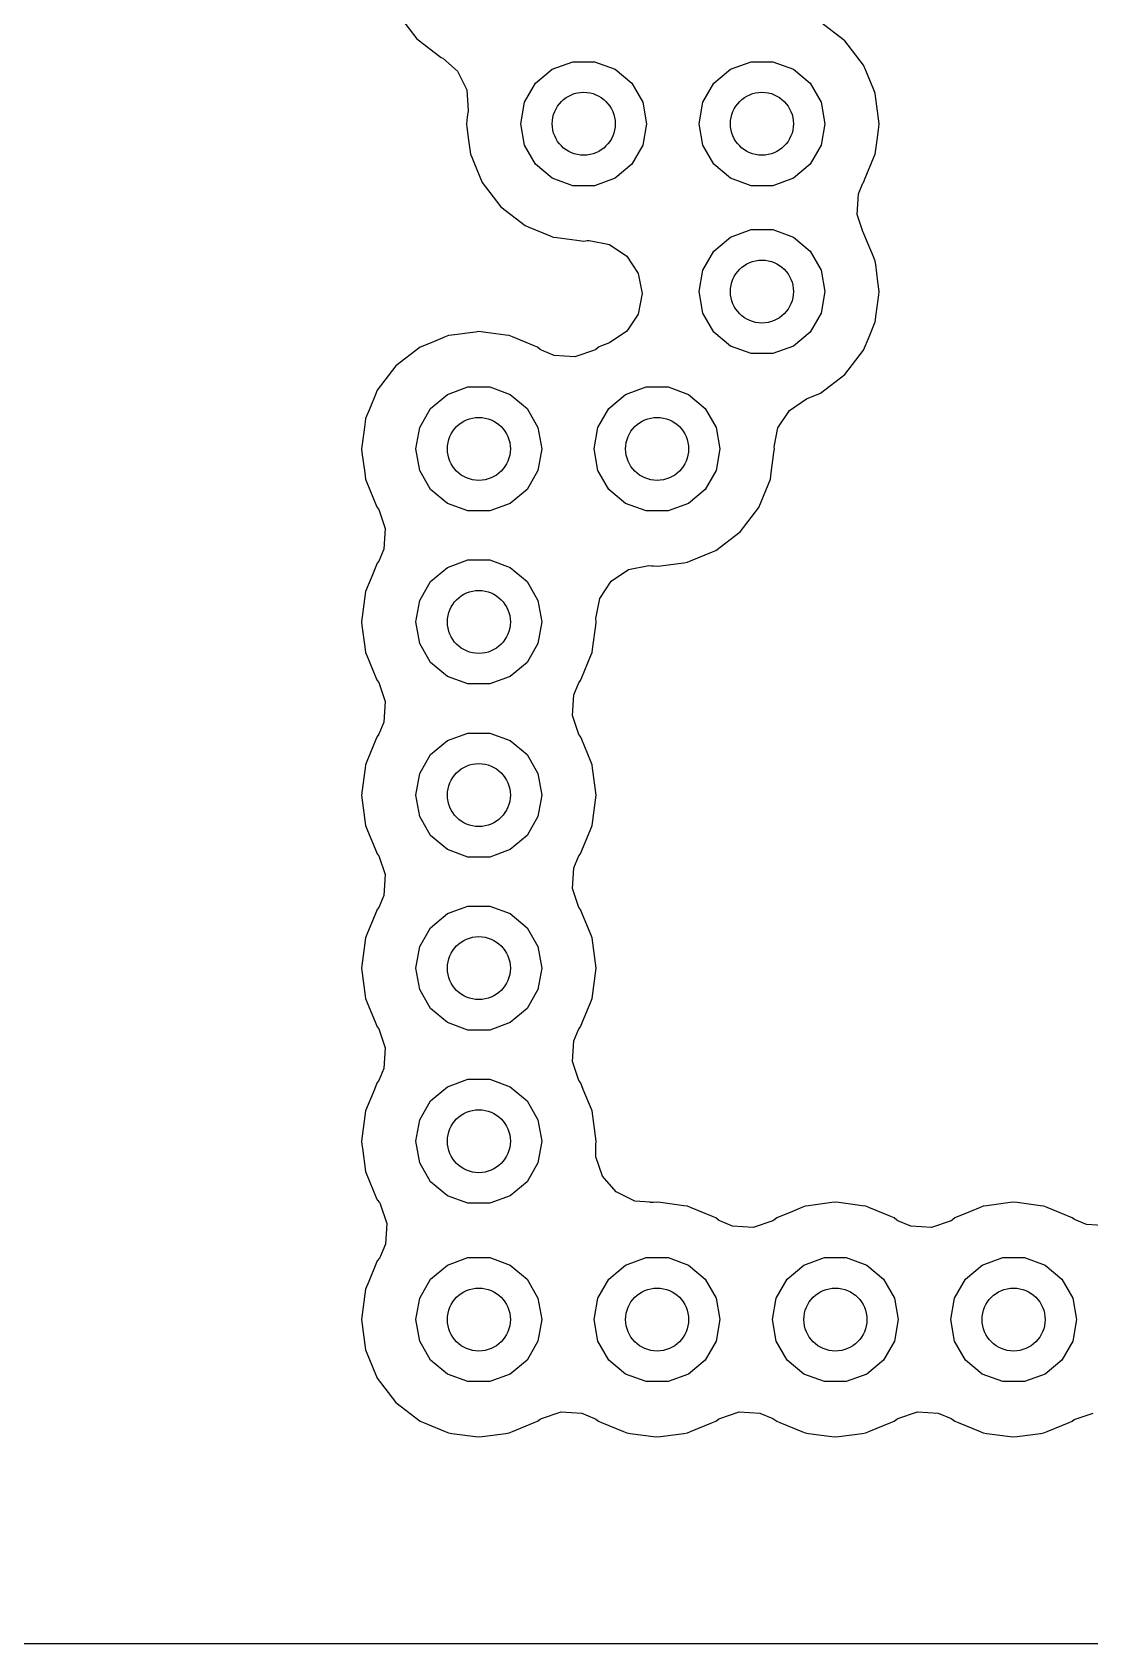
# Model space of a CAD drawing. Extents: x 0.99 to 4.24, y -7.27 to -4.02.
# Drawn here: x 2.8551 to 3.0537, y -7.2734 to -6.971 of the extents above; entities that cross this region are included whole.
import ezdxf

# ---------------------------------------------------------------- set-up
doc = ezdxf.new("R2010")
doc.units = 0
doc.header["$MEASUREMENT"] = 0
doc.layers.add('BLACK', color=7, linetype='CONTINUOUS')

msp = doc.modelspace()

# ---------------------------------------------------------------- linework, layer by layer
at = {"layer": 'BLACK', "linetype": 'CONTINUOUS'}
for p, q in [((2.92384, -6.9677), (2.92734, -6.97226)), ((3.0077, -6.97262), (3.00314, -6.96912)), ((2.92734, -6.97226), (2.92786, -6.97266)), ((2.92786, -6.97266), (2.93139, -6.97536)), ((3.0112, -6.97718), (3.0077, -6.97262)), ((2.93139, -6.97536), (2.93139, -6.97536)), ((2.93139, -6.97536), (2.9319, -6.97576)), ((2.9319, -6.97576), (2.93223, -6.9759)), ((2.93223, -6.9759), (2.935, -6.97833)), ((2.95276, -6.97796), (2.95661, -6.97656)), ((2.95661, -6.97656), (2.96071, -6.97656)), ((2.96071, -6.97656), (2.96457, -6.97796)), ((2.98622, -6.97796), (2.99008, -6.97656)), ((2.99008, -6.97656), (2.99418, -6.97656)), ((2.99418, -6.97656), (2.99803, -6.97796)), ((2.935, -6.97833), (2.93672, -6.98181)), ((2.94961, -6.9806), (2.95276, -6.97796)), ((2.96457, -6.97796), (2.96771, -6.9806)), ((2.98308, -6.9806), (2.98622, -6.97796)), ((2.99803, -6.97796), (3.00117, -6.9806)), ((3.01163, -6.97822), (3.0112, -6.97718)), ((3.01311, -6.98181), (3.01163, -6.97822)), ((2.93672, -6.98181), (2.93697, -6.98569)), ((2.94756, -6.98415), (2.94961, -6.9806)), ((2.96771, -6.9806), (2.96976, -6.98415)), ((2.98103, -6.98415), (2.98308, -6.9806)), ((3.00117, -6.9806), (3.00322, -6.98415)), ((3.01339, -6.98249), (3.01311, -6.98181)), ((3.01415, -6.98819), (3.01339, -6.98249)), ((2.93697, -6.98569), (2.93681, -6.98695)), ((2.94685, -6.98819), (2.94756, -6.98415)), ((2.96976, -6.98415), (2.97047, -6.98819)), ((2.98031, -6.98819), (2.98103, -6.98415)), ((3.00322, -6.98415), (3.00394, -6.98819)), ((2.93681, -6.98695), (2.93664, -6.98819)), ((2.93664, -6.98819), (2.93673, -6.98884)), ((2.93673, -6.98884), (2.93705, -6.9913)), ((2.94756, -6.99223), (2.94685, -6.98819)), ((2.97047, -6.98819), (2.96976, -6.99223)), ((2.98103, -6.99223), (2.98031, -6.98819)), ((3.00394, -6.98819), (3.00322, -6.99223)), ((3.01374, -6.9913), (3.01406, -6.98884)), ((3.01406, -6.98884), (3.01415, -6.98819)), ((2.93705, -6.9913), (2.93739, -6.99389)), ((3.01339, -6.99389), (3.01374, -6.9913)), ((2.93739, -6.99389), (2.93764, -6.99449)), ((2.93764, -6.99449), (2.93764, -6.99449)), ((2.93764, -6.99449), (2.93814, -6.99569)), ((2.94961, -6.99578), (2.94756, -6.99223)), ((2.96976, -6.99223), (2.96771, -6.99578)), ((2.98308, -6.99578), (2.98103, -6.99223)), ((3.00322, -6.99223), (3.00117, -6.99578)), ((3.01153, -6.99839), (3.01314, -6.99449)), ((3.01314, -6.99449), (3.01339, -6.99389)), ((3.01314, -6.99449), (3.01314, -6.99449)), ((2.93814, -6.99569), (2.93959, -6.9992)), ((2.95276, -6.99842), (2.94961, -6.99578)), ((2.96771, -6.99578), (2.96457, -6.99842)), ((2.98622, -6.99842), (2.98308, -6.99578)), ((3.00117, -6.99578), (2.99803, -6.99842)), ((2.93959, -6.9992), (2.94309, -7.00376)), ((2.95661, -6.99982), (2.95276, -6.99842)), ((2.96071, -6.99982), (2.95661, -6.99982)), ((2.96457, -6.99842), (2.96071, -6.99982)), ((2.99008, -6.99982), (2.98622, -6.99842)), ((2.99418, -6.99982), (2.99008, -6.99982)), ((2.99803, -6.99842), (2.99418, -6.99982)), ((3.01024, -7.00136), (3.01107, -6.99937)), ((3.01107, -6.99937), (3.0112, -6.9992)), ((3.0112, -6.9992), (3.01153, -6.99839)), ((2.94309, -7.00376), (2.94765, -7.00726)), ((3.00999, -7.00524), (3.01024, -7.00136)), ((3.01112, -7.00858), (3.00999, -7.00524)), ((2.94765, -7.00726), (2.94826, -7.00751)), ((2.94826, -7.00751), (2.95236, -7.00921)), ((2.95236, -7.00921), (2.95236, -7.00921)), ((2.95236, -7.00921), (2.95296, -7.00946)), ((2.95296, -7.00946), (2.95361, -7.00954)), ((2.95361, -7.00954), (2.95361, -7.00954)), ((2.95361, -7.00954), (2.95738, -7.01004)), ((2.95738, -7.01004), (2.95866, -7.01021)), ((2.98308, -7.01209), (2.98622, -7.00946)), ((2.98622, -7.00946), (2.99008, -7.00805)), ((2.99008, -7.00805), (2.99418, -7.00805)), ((2.99418, -7.00805), (2.99803, -7.00946)), ((2.99803, -7.00946), (3.00117, -7.01209)), ((3.0112, -7.00868), (3.01112, -7.00858)), ((3.01144, -7.00928), (3.0112, -7.00868)), ((3.0131, -7.01328), (3.01144, -7.00928)), ((3.01144, -7.00928), (3.01144, -7.00928)), ((2.95866, -7.01021), (2.95931, -7.01012)), ((2.95931, -7.01012), (2.95969, -7.01012)), ((2.95969, -7.01012), (2.9635, -7.01088)), ((2.9635, -7.01088), (2.96673, -7.01304)), ((2.96673, -7.01304), (2.96889, -7.01627)), ((2.98103, -7.01565), (2.98308, -7.01209)), ((3.00117, -7.01209), (3.00322, -7.01565)), ((2.98031, -7.01969), (2.98103, -7.01565)), ((3.00322, -7.01565), (3.00394, -7.01969)), ((3.01339, -7.01399), (3.0131, -7.01328)), ((3.01348, -7.01463), (3.01339, -7.01399)), ((3.01391, -7.01789), (3.01348, -7.01463)), ((3.01348, -7.01463), (3.01348, -7.01463)), ((2.96889, -7.01627), (2.96965, -7.02008)), ((3.01415, -7.01969), (3.01391, -7.01789)), ((2.96965, -7.02008), (2.96889, -7.0239)), ((2.98103, -7.02372), (2.98031, -7.01969)), ((3.00394, -7.01969), (3.00322, -7.02372)), ((3.01359, -7.0239), (3.01406, -7.02033)), ((3.01406, -7.02033), (3.01415, -7.01969)), ((2.96889, -7.0239), (2.96673, -7.02713)), ((2.98308, -7.02728), (2.98103, -7.02372)), ((3.00322, -7.02372), (3.00117, -7.02728)), ((3.01339, -7.02538), (3.01359, -7.0239)), ((2.93267, -7.02819), (2.93004, -7.02929)), ((2.93328, -7.02794), (2.93267, -7.02819)), ((2.93267, -7.02819), (2.93267, -7.02819)), ((2.93392, -7.02786), (2.93328, -7.02794)), ((2.93833, -7.02728), (2.93392, -7.02786)), ((2.93392, -7.02786), (2.93392, -7.02786)), ((2.93898, -7.02719), (2.93833, -7.02728)), ((2.94026, -7.02736), (2.93898, -7.02719)), ((2.94403, -7.02786), (2.94026, -7.02736)), ((2.94468, -7.02794), (2.94403, -7.02786)), ((2.94403, -7.02786), (2.94403, -7.02786)), ((2.94528, -7.02819), (2.94468, -7.02794)), ((2.94938, -7.02989), (2.94528, -7.02819)), ((2.94528, -7.02819), (2.94528, -7.02819)), ((2.96673, -7.02713), (2.9635, -7.02929)), ((2.98622, -7.02991), (2.98308, -7.02728)), ((3.00117, -7.02728), (2.99803, -7.02991)), ((3.0112, -7.03069), (3.01223, -7.02819)), ((3.01223, -7.02819), (3.01314, -7.02599)), ((3.01314, -7.02599), (3.01339, -7.02538)), ((3.01314, -7.02599), (3.01314, -7.02599)), ((2.92797, -7.03014), (2.92341, -7.03364)), ((2.93004, -7.02929), (2.92797, -7.03014)), ((2.94999, -7.03014), (2.94938, -7.02989)), ((2.94938, -7.02989), (2.94938, -7.02989)), ((2.9505, -7.03054), (2.94999, -7.03014)), ((2.95073, -7.03067), (2.9505, -7.03054)), ((2.95313, -7.03167), (2.95073, -7.03067)), ((2.96069, -7.03067), (2.95701, -7.03192)), ((2.96091, -7.03054), (2.96069, -7.03067)), ((2.96143, -7.03014), (2.96091, -7.03054)), ((2.96203, -7.02989), (2.96143, -7.03014)), ((2.9635, -7.02929), (2.96203, -7.02989)), ((2.96203, -7.02989), (2.96203, -7.02989)), ((2.99008, -7.03132), (2.98622, -7.02991)), ((2.99803, -7.02991), (2.99418, -7.03132)), ((3.0077, -7.03525), (3.0112, -7.03069)), ((2.92341, -7.03364), (2.91991, -7.0382)), ((2.95701, -7.03192), (2.95313, -7.03167)), ((2.99418, -7.03132), (2.99008, -7.03132)), ((3.00314, -7.03875), (3.0077, -7.03525)), ((2.91958, -7.039), (2.9185, -7.04161)), ((2.91991, -7.0382), (2.91958, -7.039)), ((2.92993, -7.04162), (2.93307, -7.03898)), ((2.93307, -7.03898), (2.93693, -7.03758)), ((2.93693, -7.03758), (2.94103, -7.03758)), ((2.94103, -7.03758), (2.94488, -7.03898)), ((2.94488, -7.03898), (2.94802, -7.04162)), ((2.96339, -7.04162), (2.96654, -7.03898)), ((2.96654, -7.03898), (2.97039, -7.03758)), ((2.97039, -7.03758), (2.97449, -7.03758)), ((2.97449, -7.03758), (2.97835, -7.03898)), ((2.97835, -7.03898), (2.98149, -7.04162)), ((2.99729, -7.042), (3.00052, -7.03984)), ((3.00052, -7.03984), (3.00314, -7.03875)), ((2.9185, -7.04161), (2.91771, -7.04351)), ((2.92788, -7.04517), (2.92993, -7.04162)), ((2.94802, -7.04162), (2.95008, -7.04517)), ((2.96134, -7.04517), (2.96339, -7.04162)), ((2.98149, -7.04162), (2.98354, -7.04517)), ((2.99513, -7.04523), (2.99729, -7.042)), ((2.91743, -7.04563), (2.91696, -7.04921)), ((2.91762, -7.04416), (2.91743, -7.04563)), ((2.91771, -7.04351), (2.91762, -7.04416)), ((2.91762, -7.04416), (2.91762, -7.04416)), ((2.92717, -7.04921), (2.92788, -7.04517)), ((2.95008, -7.04517), (2.95079, -7.04921)), ((2.96063, -7.04921), (2.96134, -7.04517)), ((2.98354, -7.04517), (2.98425, -7.04921)), ((2.99441, -7.04885), (2.99513, -7.04523)), ((2.91696, -7.04921), (2.91704, -7.04986)), ((2.92788, -7.05325), (2.92717, -7.04921)), ((2.95079, -7.04921), (2.95008, -7.05325)), ((2.96134, -7.05325), (2.96063, -7.04921)), ((2.98425, -7.04921), (2.98354, -7.05325)), ((2.99437, -7.04986), (2.99446, -7.04921)), ((2.99446, -7.04921), (2.99441, -7.04885)), ((2.91704, -7.04986), (2.91755, -7.0537)), ((2.99387, -7.0537), (2.99437, -7.04986)), ((2.91755, -7.0537), (2.91771, -7.05491)), ((2.91771, -7.05491), (2.91796, -7.05551)), ((2.92993, -7.0568), (2.92788, -7.05325)), ((2.95008, -7.05325), (2.94802, -7.0568)), ((2.96339, -7.0568), (2.96134, -7.05325)), ((2.98354, -7.05325), (2.98149, -7.0568)), ((2.99151, -7.06022), (2.99371, -7.05491)), ((2.99371, -7.05491), (2.99387, -7.0537)), ((2.91796, -7.05551), (2.91796, -7.05551)), ((2.91796, -7.05551), (2.91966, -7.05962)), ((2.93307, -7.05944), (2.92993, -7.0568)), ((2.94802, -7.0568), (2.94488, -7.05944)), ((2.96654, -7.05944), (2.96339, -7.0568)), ((2.98149, -7.0568), (2.97835, -7.05944)), ((2.91966, -7.05962), (2.91966, -7.05962)), ((2.91966, -7.05962), (2.91991, -7.06022)), ((2.91991, -7.06022), (2.92019, -7.06059)), ((2.92019, -7.06059), (2.9214, -7.06415)), ((2.93693, -7.06084), (2.93307, -7.05944)), ((2.94103, -7.06084), (2.93693, -7.06084)), ((2.94488, -7.05944), (2.94103, -7.06084)), ((2.97039, -7.06084), (2.96654, -7.05944)), ((2.97449, -7.06084), (2.97039, -7.06084)), ((2.97835, -7.05944), (2.97449, -7.06084)), ((2.98801, -7.06478), (2.99151, -7.06022)), ((2.9214, -7.06415), (2.92115, -7.06803)), ((2.98345, -7.06828), (2.98801, -7.06478)), ((2.92021, -7.07029), (2.91991, -7.07068)), ((2.92115, -7.06803), (2.92021, -7.07029)), ((2.93307, -7.07146), (2.93693, -7.07006)), ((2.93693, -7.07006), (2.94103, -7.07006)), ((2.94103, -7.07006), (2.94488, -7.07146)), ((2.97309, -7.07115), (2.97749, -7.07057)), ((2.97749, -7.07057), (2.97814, -7.07048)), ((2.97749, -7.07057), (2.97749, -7.07057)), ((2.97814, -7.07048), (2.97874, -7.07023)), ((2.97874, -7.07023), (2.98285, -7.06853)), ((2.97874, -7.07023), (2.97874, -7.07023)), ((2.98285, -7.06853), (2.98345, -7.06828)), ((2.91888, -7.07317), (2.91771, -7.07599)), ((2.91966, -7.07129), (2.91888, -7.07317)), ((2.91991, -7.07068), (2.91966, -7.07129)), ((2.91966, -7.07129), (2.91966, -7.07129)), ((2.92993, -7.0741), (2.93307, -7.07146)), ((2.94488, -7.07146), (2.94802, -7.0741)), ((2.96383, -7.07403), (2.96706, -7.07187)), ((2.96706, -7.07187), (2.97087, -7.07111)), ((2.97087, -7.07111), (2.97141, -7.07115)), ((2.97141, -7.07115), (2.97179, -7.07115)), ((2.97179, -7.07115), (2.97244, -7.07123)), ((2.97244, -7.07123), (2.97309, -7.07115)), ((2.91771, -7.07599), (2.91696, -7.08169)), ((2.92788, -7.07765), (2.92993, -7.0741)), ((2.94802, -7.0741), (2.95008, -7.07765)), ((2.96167, -7.07726), (2.96383, -7.07403)), ((2.92717, -7.08169), (2.92788, -7.07765)), ((2.95008, -7.07765), (2.95079, -7.08169)), ((2.96091, -7.08106), (2.96167, -7.07726)), ((2.91696, -7.08169), (2.91704, -7.08234)), ((2.91704, -7.08234), (2.91757, -7.08637)), ((2.92788, -7.08573), (2.92717, -7.08169)), ((2.95079, -7.08169), (2.95008, -7.08573)), ((2.96038, -7.08637), (2.96091, -7.08234)), ((2.961, -7.08169), (2.96091, -7.08106)), ((2.96091, -7.08234), (2.961, -7.08169)), ((2.91757, -7.08637), (2.91771, -7.08739)), ((2.91771, -7.08739), (2.91796, -7.088)), ((2.91796, -7.088), (2.91796, -7.088)), ((2.91796, -7.088), (2.91966, -7.0921)), ((2.92993, -7.08928), (2.92788, -7.08573)), ((2.95008, -7.08573), (2.94802, -7.08928)), ((2.9583, -7.0921), (2.96, -7.088)), ((2.96, -7.088), (2.96025, -7.08739)), ((2.96, -7.088), (2.96, -7.088)), ((2.96025, -7.08739), (2.96038, -7.08637)), ((2.93307, -7.09192), (2.92993, -7.08928)), ((2.94802, -7.08928), (2.94488, -7.09192)), ((2.91966, -7.0921), (2.91966, -7.0921)), ((2.91966, -7.0921), (2.91991, -7.0927)), ((2.91991, -7.0927), (2.92019, -7.09307)), ((2.92019, -7.09307), (2.9214, -7.09663)), ((2.93693, -7.09332), (2.93307, -7.09192)), ((2.94103, -7.09332), (2.93693, -7.09332)), ((2.94488, -7.09192), (2.94103, -7.09332)), ((2.95681, -7.09536), (2.95774, -7.0931)), ((2.95774, -7.0931), (2.95805, -7.0927)), ((2.95805, -7.0927), (2.9583, -7.0921)), ((2.9583, -7.0921), (2.9583, -7.0921)), ((2.9214, -7.09663), (2.92115, -7.10051)), ((2.95655, -7.09923), (2.95681, -7.09536)), ((2.92115, -7.10051), (2.92021, -7.10277)), ((2.95776, -7.10279), (2.95655, -7.09923)), ((2.91966, -7.10377), (2.91796, -7.10787)), ((2.91991, -7.10316), (2.91966, -7.10377)), ((2.91966, -7.10377), (2.91966, -7.10377)), ((2.92021, -7.10277), (2.91991, -7.10316)), ((2.93307, -7.10394), (2.93693, -7.10254)), ((2.93693, -7.10254), (2.94103, -7.10254)), ((2.94103, -7.10254), (2.94488, -7.10394)), ((2.95805, -7.10316), (2.95776, -7.10279)), ((2.9583, -7.10377), (2.95805, -7.10316)), ((2.96, -7.10787), (2.9583, -7.10377)), ((2.9583, -7.10377), (2.9583, -7.10377)), ((2.92788, -7.11013), (2.92993, -7.10658)), ((2.92993, -7.10658), (2.93307, -7.10394)), ((2.94488, -7.10394), (2.94802, -7.10658)), ((2.94802, -7.10658), (2.95008, -7.11013)), ((2.91762, -7.10912), (2.9175, -7.11003)), ((2.91771, -7.10847), (2.91762, -7.10912)), ((2.91762, -7.10912), (2.91762, -7.10912)), ((2.91796, -7.10787), (2.91771, -7.10847)), ((2.96025, -7.10847), (2.96, -7.10787)), ((2.96033, -7.10912), (2.96025, -7.10847)), ((2.96045, -7.11003), (2.96033, -7.10912)), ((2.96033, -7.10912), (2.96033, -7.10912)), ((2.9175, -7.11003), (2.91696, -7.11417)), ((2.92717, -7.11417), (2.92788, -7.11013)), ((2.95008, -7.11013), (2.95079, -7.11417)), ((2.961, -7.11417), (2.96045, -7.11003)), ((2.91696, -7.11417), (2.91771, -7.11987)), ((2.92788, -7.11821), (2.92717, -7.11417)), ((2.95079, -7.11417), (2.95008, -7.11821)), ((2.96025, -7.11987), (2.961, -7.11417)), ((2.92993, -7.12177), (2.92788, -7.11821)), ((2.95008, -7.11821), (2.94802, -7.12177)), ((2.91771, -7.11987), (2.91796, -7.12048)), ((2.91796, -7.12048), (2.91796, -7.12048)), ((2.91796, -7.12048), (2.91966, -7.12458)), ((2.93307, -7.1244), (2.92993, -7.12177)), ((2.94802, -7.12177), (2.94488, -7.1244)), ((2.9583, -7.12458), (2.96, -7.12048)), ((2.96, -7.12048), (2.96025, -7.11987)), ((2.96, -7.12048), (2.96, -7.12048)), ((2.91966, -7.12458), (2.91966, -7.12458)), ((2.91966, -7.12458), (2.91991, -7.12518)), ((2.93693, -7.1258), (2.93307, -7.1244)), ((2.94488, -7.1244), (2.94103, -7.1258)), ((2.95805, -7.12518), (2.9583, -7.12458)), ((2.9583, -7.12458), (2.9583, -7.12458)), ((2.91991, -7.12518), (2.92019, -7.12555)), ((2.92019, -7.12555), (2.9214, -7.12911)), ((2.94103, -7.1258), (2.93693, -7.1258)), ((2.95655, -7.13171), (2.95681, -7.12784)), ((2.95681, -7.12784), (2.95774, -7.12558)), ((2.95774, -7.12558), (2.95805, -7.12518)), ((2.9214, -7.12911), (2.92115, -7.13299)), ((2.92115, -7.13299), (2.92021, -7.13525)), ((2.95776, -7.13527), (2.95655, -7.13171)), ((2.91966, -7.13625), (2.91796, -7.14035)), ((2.91991, -7.13564), (2.91966, -7.13625)), ((2.91966, -7.13625), (2.91966, -7.13625)), ((2.92021, -7.13525), (2.91991, -7.13564)), ((2.92993, -7.13906), (2.93307, -7.13642)), ((2.93307, -7.13642), (2.93693, -7.13502)), ((2.93693, -7.13502), (2.94103, -7.13502)), ((2.94103, -7.13502), (2.94488, -7.13642)), ((2.94488, -7.13642), (2.94802, -7.13906)), ((2.95805, -7.13564), (2.95776, -7.13527)), ((2.9583, -7.13625), (2.95805, -7.13564)), ((2.96, -7.14035), (2.9583, -7.13625)), ((2.9583, -7.13625), (2.9583, -7.13625)), ((2.92788, -7.14261), (2.92993, -7.13906)), ((2.94802, -7.13906), (2.95008, -7.14261)), ((2.91771, -7.14095), (2.91696, -7.14665)), ((2.91796, -7.14035), (2.91771, -7.14095)), ((2.92717, -7.14665), (2.92788, -7.14261)), ((2.95008, -7.14261), (2.95079, -7.14665)), ((2.96025, -7.14095), (2.96, -7.14035)), ((2.961, -7.14665), (2.96025, -7.14095)), ((2.91696, -7.14665), (2.91771, -7.15235)), ((2.92788, -7.15069), (2.92717, -7.14665)), ((2.95079, -7.14665), (2.95008, -7.15069)), ((2.96025, -7.15235), (2.961, -7.14665)), ((2.92993, -7.15425), (2.92788, -7.15069)), ((2.95008, -7.15069), (2.94802, -7.15425)), ((2.91771, -7.15235), (2.91796, -7.15296)), ((2.91796, -7.15296), (2.91796, -7.15296)), ((2.91796, -7.15296), (2.91966, -7.15706)), ((2.93307, -7.15688), (2.92993, -7.15425)), ((2.94802, -7.15425), (2.94488, -7.15688)), ((2.9583, -7.15706), (2.96, -7.15296)), ((2.96, -7.15296), (2.96025, -7.15235)), ((2.96, -7.15296), (2.96, -7.15296)), ((2.91966, -7.15706), (2.91966, -7.15706)), ((2.91966, -7.15706), (2.91991, -7.15766)), ((2.91991, -7.15766), (2.92019, -7.15803)), ((2.92019, -7.15803), (2.9214, -7.16159)), ((2.93693, -7.15829), (2.93307, -7.15688)), ((2.94488, -7.15688), (2.94103, -7.15829)), ((2.95681, -7.16032), (2.95774, -7.15806)), ((2.95774, -7.15806), (2.95805, -7.15766)), ((2.95805, -7.15766), (2.9583, -7.15706)), ((2.9583, -7.15706), (2.9583, -7.15706)), ((2.94103, -7.15829), (2.93693, -7.15829)), ((2.95655, -7.16419), (2.95681, -7.16032)), ((2.9214, -7.16159), (2.92115, -7.16547)), ((2.95776, -7.16776), (2.95655, -7.16419)), ((2.92115, -7.16547), (2.92021, -7.16773)), ((2.91936, -7.16944), (2.91771, -7.17343)), ((2.91966, -7.16873), (2.91936, -7.16944)), ((2.91991, -7.16812), (2.91966, -7.16873)), ((2.91966, -7.16873), (2.91966, -7.16873)), ((2.92021, -7.16773), (2.91991, -7.16812)), ((2.92993, -7.17154), (2.93307, -7.16891)), ((2.93307, -7.16891), (2.93693, -7.1675)), ((2.93693, -7.1675), (2.94103, -7.1675)), ((2.94103, -7.1675), (2.94488, -7.16891)), ((2.94488, -7.16891), (2.94802, -7.17154)), ((2.95805, -7.16812), (2.95776, -7.16776)), ((2.9583, -7.16873), (2.95805, -7.16812)), ((2.95859, -7.16944), (2.9583, -7.16873)), ((2.9583, -7.16873), (2.9583, -7.16873)), ((2.96025, -7.17343), (2.95859, -7.16944)), ((2.92788, -7.17509), (2.92993, -7.17154)), ((2.94802, -7.17154), (2.95008, -7.17509)), ((2.91771, -7.17343), (2.91696, -7.17913)), ((2.92717, -7.17913), (2.92788, -7.17509)), ((2.95008, -7.17509), (2.95079, -7.17913)), ((2.961, -7.17913), (2.96025, -7.17343)), ((2.91696, -7.17913), (2.91704, -7.17978)), ((2.92788, -7.18317), (2.92717, -7.17913)), ((2.95079, -7.17913), (2.95008, -7.18317)), ((2.96091, -7.17978), (2.961, -7.17913)), ((2.91704, -7.17978), (2.91713, -7.18043)), ((2.91713, -7.18043), (2.91771, -7.18483)), ((2.96091, -7.18043), (2.96091, -7.17978)), ((2.96095, -7.18043), (2.96091, -7.18043)), ((2.96095, -7.18204), (2.96095, -7.18043)), ((2.9622, -7.18572), (2.96095, -7.18204)), ((2.91771, -7.18483), (2.91796, -7.18544)), ((2.91796, -7.18544), (2.91796, -7.18544)), ((2.91796, -7.18544), (2.91966, -7.18954)), ((2.92993, -7.18673), (2.92788, -7.18317)), ((2.95008, -7.18317), (2.94802, -7.18673)), ((2.93307, -7.18936), (2.92993, -7.18673)), ((2.94802, -7.18673), (2.94488, -7.18936)), ((2.96477, -7.18865), (2.9622, -7.18572)), ((2.91966, -7.18954), (2.91966, -7.18954)), ((2.91966, -7.18954), (2.91991, -7.19014)), ((2.91991, -7.19014), (2.9203, -7.19066)), ((2.9203, -7.19066), (2.92043, -7.19089)), ((2.92043, -7.19089), (2.92168, -7.19457)), ((2.93693, -7.19077), (2.93307, -7.18936)), ((2.94103, -7.19077), (2.93693, -7.19077)), ((2.94488, -7.18936), (2.94103, -7.19077)), ((2.96825, -7.19037), (2.96477, -7.18865)), ((2.97114, -7.19056), (2.96825, -7.19037)), ((2.97114, -7.19066), (2.97114, -7.19056)), ((2.97179, -7.19066), (2.97114, -7.19066)), ((2.97244, -7.19058), (2.97179, -7.19066)), ((2.97309, -7.19066), (2.97244, -7.19058)), ((2.97749, -7.19124), (2.97309, -7.19066)), ((2.97814, -7.19133), (2.97749, -7.19124)), ((2.97749, -7.19124), (2.97749, -7.19124)), ((2.97874, -7.19158), (2.97814, -7.19133)), ((3.00021, -7.19133), (2.9996, -7.19158)), ((3.00085, -7.19124), (3.00021, -7.19133)), ((3.00526, -7.19066), (3.00085, -7.19124)), ((3.00085, -7.19124), (3.00085, -7.19124)), ((3.00591, -7.19058), (3.00526, -7.19066)), ((3.00655, -7.19066), (3.00591, -7.19058)), ((3.01096, -7.19124), (3.00655, -7.19066)), ((3.0116, -7.19133), (3.01096, -7.19124)), ((3.01096, -7.19124), (3.01096, -7.19124)), ((3.01221, -7.19158), (3.0116, -7.19133)), ((3.03367, -7.19133), (3.03307, -7.19158)), ((3.03432, -7.19124), (3.03367, -7.19133)), ((3.03872, -7.19066), (3.03432, -7.19124)), ((3.03432, -7.19124), (3.03432, -7.19124)), ((3.03937, -7.19058), (3.03872, -7.19066)), ((3.04002, -7.19066), (3.03937, -7.19058)), ((3.04442, -7.19124), (3.04002, -7.19066)), ((3.04507, -7.19133), (3.04442, -7.19124)), ((3.04442, -7.19124), (3.04442, -7.19124)), ((3.04567, -7.19158), (3.04507, -7.19133)), ((2.92168, -7.19457), (2.92143, -7.19844)), ((2.98285, -7.19328), (2.97874, -7.19158)), ((2.97874, -7.19158), (2.97874, -7.19158)), ((2.98345, -7.19353), (2.98285, -7.19328)), ((2.98285, -7.19328), (2.98285, -7.19328)), ((2.98397, -7.19393), (2.98345, -7.19353)), ((2.98419, -7.19406), (2.98397, -7.19393)), ((2.9866, -7.19505), (2.98419, -7.19406)), ((2.99415, -7.19406), (2.99047, -7.19531)), ((2.99438, -7.19393), (2.99415, -7.19406)), ((2.9949, -7.19353), (2.99438, -7.19393)), ((2.99783, -7.19232), (2.9949, -7.19353)), ((2.9996, -7.19158), (2.99783, -7.19232)), ((2.9996, -7.19158), (2.9996, -7.19158)), ((3.01631, -7.19328), (3.01221, -7.19158)), ((3.01221, -7.19158), (3.01221, -7.19158)), ((3.01692, -7.19353), (3.01631, -7.19328)), ((3.01631, -7.19328), (3.01631, -7.19328)), ((3.01743, -7.19393), (3.01692, -7.19353)), ((3.01766, -7.19406), (3.01743, -7.19393)), ((3.02006, -7.19505), (3.01766, -7.19406)), ((3.02762, -7.19406), (3.02394, -7.19531)), ((3.02784, -7.19393), (3.02762, -7.19406)), ((3.02836, -7.19353), (3.02784, -7.19393)), ((3.03129, -7.19232), (3.02836, -7.19353)), ((3.03307, -7.19158), (3.03129, -7.19232)), ((3.03307, -7.19158), (3.03307, -7.19158)), ((3.04676, -7.19203), (3.04567, -7.19158)), ((3.04567, -7.19158), (3.04567, -7.19158)), ((3.05038, -7.19353), (3.04676, -7.19203)), ((3.05077, -7.19383), (3.05038, -7.19353)), ((3.05303, -7.19477), (3.05077, -7.19383)), ((2.99047, -7.19531), (2.9866, -7.19505)), ((3.02394, -7.19531), (3.02006, -7.19505)), ((3.05691, -7.19502), (3.05303, -7.19477)), ((2.92143, -7.19844), (2.92043, -7.20085)), ((2.91966, -7.20219), (2.91831, -7.20545)), ((2.91991, -7.20159), (2.91966, -7.20219)), ((2.91966, -7.20219), (2.91966, -7.20219)), ((2.9203, -7.20107), (2.91991, -7.20159)), ((2.92043, -7.20085), (2.9203, -7.20107)), ((2.92993, -7.20501), (2.93307, -7.20237)), ((2.93307, -7.20237), (2.93693, -7.20097)), ((2.93693, -7.20097), (2.94103, -7.20097)), ((2.94103, -7.20097), (2.94488, -7.20237)), ((2.94488, -7.20237), (2.94802, -7.20501)), ((2.96339, -7.20501), (2.96654, -7.20237)), ((2.96654, -7.20237), (2.97039, -7.20097)), ((2.97039, -7.20097), (2.97449, -7.20097)), ((2.97449, -7.20097), (2.97835, -7.20237)), ((2.97835, -7.20237), (2.98149, -7.20501)), ((2.99686, -7.20501), (3, -7.20237)), ((3, -7.20237), (3.00385, -7.20097)), ((3.00385, -7.20097), (3.00796, -7.20097)), ((3.00796, -7.20097), (3.01181, -7.20237)), ((3.01181, -7.20237), (3.01495, -7.20501)), ((3.03032, -7.20501), (3.03346, -7.20237)), ((3.03346, -7.20237), (3.03732, -7.20097)), ((3.03732, -7.20097), (3.04142, -7.20097)), ((3.04142, -7.20097), (3.04528, -7.20237)), ((3.04528, -7.20237), (3.04842, -7.20501)), ((2.91831, -7.20545), (2.91771, -7.2069)), ((2.92788, -7.20856), (2.92993, -7.20501)), ((2.94802, -7.20501), (2.95008, -7.20856)), ((2.96134, -7.20856), (2.96339, -7.20501)), ((2.98149, -7.20501), (2.98354, -7.20856)), ((2.99481, -7.20856), (2.99686, -7.20501)), ((3.01495, -7.20501), (3.017, -7.20856)), ((3.02827, -7.20856), (3.03032, -7.20501)), ((3.04842, -7.20501), (3.05047, -7.20856)), ((2.91771, -7.2069), (2.91696, -7.2126)), ((2.92717, -7.2126), (2.92788, -7.20856)), ((2.95008, -7.20856), (2.95079, -7.2126)), ((2.96063, -7.2126), (2.96134, -7.20856)), ((2.98354, -7.20856), (2.98425, -7.2126)), ((2.99409, -7.2126), (2.99481, -7.20856)), ((3.017, -7.20856), (3.01772, -7.2126)), ((3.02756, -7.2126), (3.02827, -7.20856)), ((3.05047, -7.20856), (3.05118, -7.2126)), ((2.91696, -7.2126), (2.91771, -7.2183)), ((2.92788, -7.21664), (2.92717, -7.2126)), ((2.95079, -7.2126), (2.95008, -7.21664)), ((2.96134, -7.21664), (2.96063, -7.2126)), ((2.98425, -7.2126), (2.98354, -7.21664)), ((2.99481, -7.21664), (2.99409, -7.2126)), ((3.01772, -7.2126), (3.017, -7.21664)), ((3.02827, -7.21664), (3.02756, -7.2126)), ((3.05118, -7.2126), (3.05047, -7.21664)), ((2.91771, -7.2183), (2.91991, -7.22361)), ((2.92993, -7.22019), (2.92788, -7.21664)), ((2.95008, -7.21664), (2.94802, -7.22019)), ((2.96339, -7.22019), (2.96134, -7.21664)), ((2.98354, -7.21664), (2.98149, -7.22019)), ((2.99686, -7.22019), (2.99481, -7.21664)), ((3.017, -7.21664), (3.01495, -7.22019)), ((3.03032, -7.22019), (3.02827, -7.21664)), ((3.05047, -7.21664), (3.04842, -7.22019)), ((2.93307, -7.22283), (2.92993, -7.22019)), ((2.94802, -7.22019), (2.94488, -7.22283)), ((2.96654, -7.22283), (2.96339, -7.22019)), ((2.98149, -7.22019), (2.97835, -7.22283)), ((3, -7.22283), (2.99686, -7.22019)), ((3.01495, -7.22019), (3.01181, -7.22283)), ((3.03346, -7.22283), (3.03032, -7.22019)), ((3.04842, -7.22019), (3.04528, -7.22283)), ((2.91991, -7.22361), (2.92341, -7.22817)), ((2.93693, -7.22423), (2.93307, -7.22283)), ((2.94103, -7.22423), (2.93693, -7.22423)), ((2.94488, -7.22283), (2.94103, -7.22423)), ((2.97039, -7.22423), (2.96654, -7.22283)), ((2.97449, -7.22423), (2.97039, -7.22423)), ((2.97835, -7.22283), (2.97449, -7.22423)), ((3.00385, -7.22423), (3, -7.22283)), ((3.00796, -7.22423), (3.00385, -7.22423)), ((3.01181, -7.22283), (3.00796, -7.22423)), ((3.03732, -7.22423), (3.03346, -7.22283)), ((3.04142, -7.22423), (3.03732, -7.22423)), ((3.04528, -7.22283), (3.04142, -7.22423)), ((2.92341, -7.22817), (2.92797, -7.23167)), ((2.95073, -7.23114), (2.95441, -7.22989)), ((2.95441, -7.22989), (2.95829, -7.23015)), ((2.95829, -7.23015), (2.96069, -7.23114)), ((2.98419, -7.23114), (2.98787, -7.22989)), ((2.98787, -7.22989), (2.99175, -7.23015)), ((2.99175, -7.23015), (2.99415, -7.23114)), ((3.01766, -7.23114), (3.02134, -7.22989)), ((3.02134, -7.22989), (3.02522, -7.23015)), ((3.02522, -7.23015), (3.02762, -7.23114)), ((3.05075, -7.23138), (3.05431, -7.23018)), ((2.92797, -7.23167), (2.92857, -7.23192)), ((2.92857, -7.23192), (2.92857, -7.23192)), ((2.92857, -7.23192), (2.93267, -7.23362)), ((2.93267, -7.23362), (2.93267, -7.23362)), ((2.93267, -7.23362), (2.93328, -7.23387)), ((2.93328, -7.23387), (2.93392, -7.23395)), ((2.94403, -7.23395), (2.94468, -7.23387)), ((2.94468, -7.23387), (2.94528, -7.23362)), ((2.94528, -7.23362), (2.94938, -7.23192)), ((2.94528, -7.23362), (2.94528, -7.23362)), ((2.94938, -7.23192), (2.94999, -7.23167)), ((2.94938, -7.23192), (2.94938, -7.23192)), ((2.94999, -7.23167), (2.9505, -7.23127)), ((2.9505, -7.23127), (2.95073, -7.23114)), ((2.96069, -7.23114), (2.96091, -7.23127)), ((2.96091, -7.23127), (2.96143, -7.23167)), ((2.96143, -7.23167), (2.96203, -7.23192)), ((2.96203, -7.23192), (2.96203, -7.23192)), ((2.96203, -7.23192), (2.96614, -7.23362)), ((2.96614, -7.23362), (2.96614, -7.23362)), ((2.96614, -7.23362), (2.96674, -7.23387)), ((2.96674, -7.23387), (2.96739, -7.23395)), ((2.97749, -7.23395), (2.97814, -7.23387)), ((2.97814, -7.23387), (2.97874, -7.23362)), ((2.97874, -7.23362), (2.98285, -7.23192)), ((2.97874, -7.23362), (2.97874, -7.23362)), ((2.98285, -7.23192), (2.98345, -7.23167)), ((2.98285, -7.23192), (2.98285, -7.23192)), ((2.98345, -7.23167), (2.98397, -7.23127)), ((2.98397, -7.23127), (2.98419, -7.23114)), ((2.99415, -7.23114), (2.99438, -7.23127)), ((2.99438, -7.23127), (2.9949, -7.23167)), ((2.9949, -7.23167), (2.9955, -7.23192)), ((2.9955, -7.23192), (2.9955, -7.23192)), ((2.9955, -7.23192), (2.9996, -7.23362)), ((2.9996, -7.23362), (2.9996, -7.23362)), ((2.9996, -7.23362), (3.00021, -7.23387)), ((3.00021, -7.23387), (3.00085, -7.23395)), ((3.01096, -7.23395), (3.0116, -7.23387)), ((3.0116, -7.23387), (3.01221, -7.23362)), ((3.01221, -7.23362), (3.01631, -7.23192)), ((3.01221, -7.23362), (3.01221, -7.23362)), ((3.01631, -7.23192), (3.01692, -7.23167)), ((3.01631, -7.23192), (3.01631, -7.23192)), ((3.01692, -7.23167), (3.01743, -7.23127)), ((3.01743, -7.23127), (3.01766, -7.23114)), ((3.02762, -7.23114), (3.02784, -7.23127)), ((3.02784, -7.23127), (3.02836, -7.23167)), ((3.02836, -7.23167), (3.02896, -7.23192)), ((3.02896, -7.23192), (3.02896, -7.23192)), ((3.02896, -7.23192), (3.03307, -7.23362)), ((3.03307, -7.23362), (3.03307, -7.23362)), ((3.03307, -7.23362), (3.03367, -7.23387)), ((3.03367, -7.23387), (3.03432, -7.23395)), ((3.04442, -7.23395), (3.04507, -7.23387)), ((3.04507, -7.23387), (3.04567, -7.23362)), ((3.04567, -7.23362), (3.04978, -7.23192)), ((3.04567, -7.23362), (3.04567, -7.23362)), ((3.04978, -7.23192), (3.05038, -7.23167)), ((3.05038, -7.23167), (3.05075, -7.23138)), ((2.93392, -7.23395), (2.93392, -7.23395)), ((2.93392, -7.23395), (2.93833, -7.23453)), ((2.93833, -7.23453), (2.93898, -7.23462)), ((2.93898, -7.23462), (2.93962, -7.23453)), ((2.93962, -7.23453), (2.94403, -7.23395)), ((2.94403, -7.23395), (2.94403, -7.23395)), ((2.96739, -7.23395), (2.96739, -7.23395)), ((2.96739, -7.23395), (2.97179, -7.23453)), ((2.97179, -7.23453), (2.97244, -7.23462)), ((2.97244, -7.23462), (2.97309, -7.23453)), ((2.97309, -7.23453), (2.97749, -7.23395)), ((2.97749, -7.23395), (2.97749, -7.23395)), ((3.00085, -7.23395), (3.00085, -7.23395)), ((3.00085, -7.23395), (3.00526, -7.23453)), ((3.00526, -7.23453), (3.00591, -7.23462)), ((3.00591, -7.23462), (3.00655, -7.23453)), ((3.00655, -7.23453), (3.01096, -7.23395)), ((3.01096, -7.23395), (3.01096, -7.23395)), ((3.03432, -7.23395), (3.03432, -7.23395)), ((3.03432, -7.23395), (3.03872, -7.23453)), ((3.03872, -7.23453), (3.03937, -7.23462)), ((3.03937, -7.23462), (3.04002, -7.23453)), ((3.04002, -7.23453), (3.04442, -7.23395)), ((3.04442, -7.23395), (3.04442, -7.23395)), ((3.97441, -7.27344), (1.26181, -7.27344))]:
    msp.add_line(p, q, dxfattribs=at)
at = {"layer": 'BLACK'}
for centre in [(2.95866, -6.98819), (2.99213, -6.98819), (2.99213, -7.01969), (2.93898, -7.04921), (2.97244, -7.04921), (2.93898, -7.08169), (2.93898, -7.11417), (2.93898, -7.14665), (2.93898, -7.17913), (2.93898, -7.2126), (2.97244, -7.2126), (3.00591, -7.2126), (3.03937, -7.2126)]:
    msp.add_circle(centre, 0.00591, dxfattribs=at)

doc.saveas('drawing.dxf')
